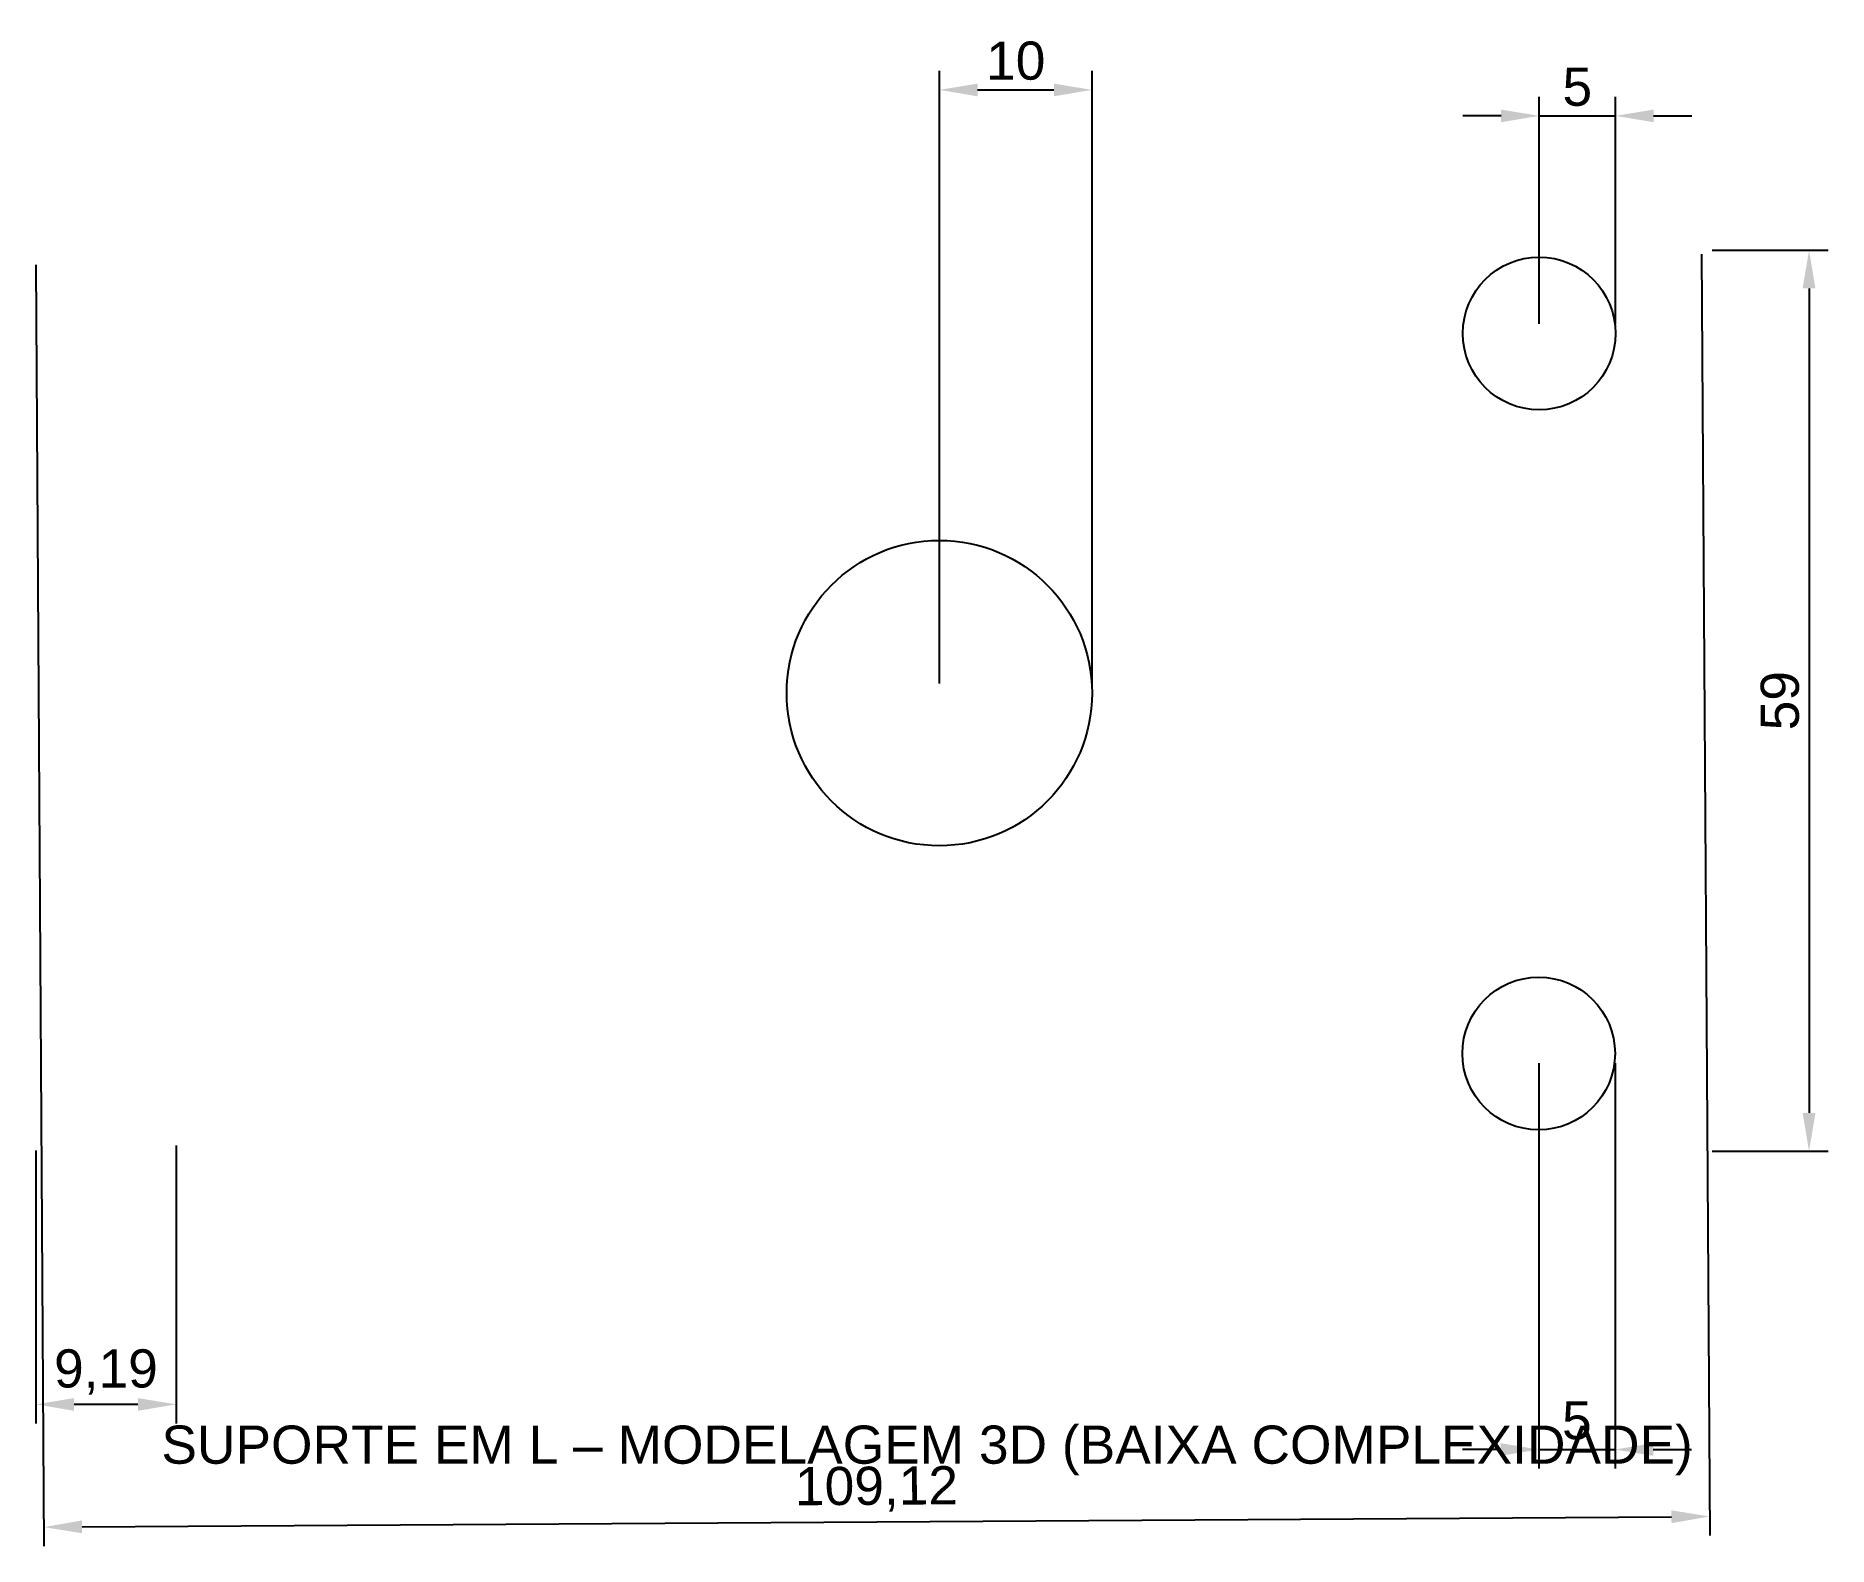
# Model space of a CAD drawing. Header units: millimetres. Extents: x 2561 to 2679, y 1956 to 2055.
import ezdxf

# ---------------------------------------------------------------- set-up
doc = ezdxf.new("R2010")
doc.units = ezdxf.units.MM
doc.styles.get("Standard").update_dxf_attribs({"font": 'arial.ttf'})
doc.dimstyles.new('ISO-25', dxfattribs={"dimtxt": 2.5, "dimasz": 2.5, "dimexe": 1.25, "dimexo": 0.625, "dimtad": 1, "dimtxsty": 'Standard', "dimcen": 2.5, "dimadec": 0, "dimazin": 0, "dimtfac": 1, "dimtmove": 0, "dimatfit": 3, "dimfxl": 1, "dimarcsym": 0})

# ---------------------------------------------------------------- blocks, each defined once
blk = doc.blocks.new('*D1')
at = {"color": 0, "lineweight": -2, "transparency": 16777216}
for p, q in [((2620.69, 2012.15), (2620.69, 2052.28)), ((2630.69, 2012.15), (2630.69, 2052.28)), ((2623.19, 2051.03), (2628.19, 2051.03))]:
    blk.add_line(p, q, dxfattribs=at)
at = {"color": 0, "transparency": 16777216}
for points in [[(2623.19, 2051.44), (2623.19, 2050.61), (2620.69, 2051.03)], [(2628.19, 2051.44), (2628.19, 2050.61), (2630.69, 2051.03)]]:
    blk.add_solid(points, dxfattribs=at)
at = {"layer": 'Defpoints', "color": 0, "transparency": 16777216}
for p in [(2630.69, 2051.03), (2620.69, 2011.53), (2630.69, 2011.53)]:
    blk.add_point(p, dxfattribs=at)
at = {"color": 0, "transparency": 16777216, "insert": (2625.69, 2052.93), "char_height": 2.5, "attachment_point": 5}
blk.add_mtext('10', dxfattribs=at)
blk = doc.blocks.new('*D2')
at = {"color": 0, "lineweight": -2, "transparency": 16777216}
for p, q in [((2659.95, 1987.3), (2659.95, 1960.74)), ((2664.95, 1987.3), (2664.95, 1960.74)), ((2657.45, 1961.99), (2654.95, 1961.99)), ((2659.95, 1961.99), (2664.95, 1961.99)), ((2667.45, 1961.99), (2669.95, 1961.99))]:
    blk.add_line(p, q, dxfattribs=at)
at = {"color": 0, "transparency": 16777216}
for points in [[(2657.45, 1962.41), (2657.45, 1961.58), (2659.95, 1961.99)], [(2667.45, 1962.41), (2667.45, 1961.58), (2664.95, 1961.99)]]:
    blk.add_solid(points, dxfattribs=at)
at = {"layer": 'Defpoints', "color": 0, "transparency": 16777216}
for p in [(2659.95, 1987.93), (2664.95, 1987.93), (2664.95, 1961.99)]:
    blk.add_point(p, dxfattribs=at)
at = {"color": 0, "transparency": 16777216, "insert": (2662.45, 1963.89), "char_height": 2.5, "attachment_point": 5}
blk.add_mtext('5', dxfattribs=at)
blk = doc.blocks.new('*D3')
at = {"color": 0, "lineweight": -2, "transparency": 16777216}
for p, q in [((2659.98, 2035.71), (2659.98, 2050.58)), ((2664.98, 2035.71), (2664.98, 2050.58)), ((2657.48, 2049.33), (2654.98, 2049.33)), ((2659.98, 2049.33), (2664.98, 2049.33)), ((2667.48, 2049.33), (2669.98, 2049.33))]:
    blk.add_line(p, q, dxfattribs=at)
at = {"color": 0, "transparency": 16777216}
for points in [[(2657.48, 2049.74), (2657.48, 2048.91), (2659.98, 2049.33)], [(2667.48, 2049.74), (2667.48, 2048.91), (2664.98, 2049.33)]]:
    blk.add_solid(points, dxfattribs=at)
at = {"layer": 'Defpoints', "color": 0, "transparency": 16777216}
for p in [(2664.98, 2049.33), (2659.98, 2035.08), (2664.98, 2035.08)]:
    blk.add_point(p, dxfattribs=at)
at = {"color": 0, "transparency": 16777216, "insert": (2662.48, 2051.22), "char_height": 2.5, "attachment_point": 5}
blk.add_mtext('5', dxfattribs=at)
blk = doc.blocks.new('*D4')
at = {"color": 0, "lineweight": -2, "transparency": 16777216}
for p, q in [((2561.5, 2039.58), (2562.03, 1955.66)), ((2670.62, 2040.27), (2671.15, 1956.36)), ((2564.53, 1956.93), (2668.65, 1957.59))]:
    blk.add_line(p, q, dxfattribs=at)
at = {"color": 0, "transparency": 16777216}
for points in [[(2564.52, 1957.35), (2564.53, 1956.51), (2562.03, 1956.91)], [(2668.64, 1958.01), (2668.65, 1957.17), (2671.15, 1957.61)]]:
    blk.add_solid(points, dxfattribs=at)
at = {"layer": 'Defpoints', "color": 0, "transparency": 16777216}
for p in [(2670.62, 2040.9, -0.63), (2561.5, 2040.21, -0.85), (2671.15, 1957.61)]:
    blk.add_point(p, dxfattribs=at)
at = {"color": 0, "transparency": 16777216, "insert": (2616.57, 1959.39), "char_height": 2.5, "attachment_point": 5, "rotation": 0.3636}
blk.add_mtext('109,12', dxfattribs=at)
blk = doc.blocks.new('*D5')
at = {"color": 0, "lineweight": -2, "transparency": 16777216}
for p, q in [((2671.31, 2040.53), (2678.91, 2040.53)), ((2677.66, 2038.03), (2677.66, 1984.03)), ((2671.31, 1981.53), (2678.91, 1981.53))]:
    blk.add_line(p, q, dxfattribs=at)
at = {"color": 0, "transparency": 16777216}
for points in [[(2677.24, 2038.03), (2678.08, 2038.03), (2677.66, 2040.53)], [(2677.24, 1984.03), (2678.08, 1984.03), (2677.66, 1981.53)]]:
    blk.add_solid(points, dxfattribs=at)
at = {"layer": 'Defpoints', "color": 0, "transparency": 16777216}
for p in [(2670.69, 2040.53, -1), (2670.69, 1981.53, -1), (2677.66, 1981.53)]:
    blk.add_point(p, dxfattribs=at)
at = {"color": 0, "transparency": 16777216, "insert": (2675.76, 2011.03), "char_height": 2.5, "attachment_point": 5, "rotation": 90}
blk.add_mtext('59', dxfattribs=at)
blk = doc.blocks.new('*D7')
at = {"layer": 'Defpoints', "color": 0, "transparency": 16777216}
for p in [(2571.69, 1982.53), (2570.69, 1981.53, -1), (2570.69, 1981.53, -9), (2570.69, 1981.53, -1), (2670.69, 1981.53, -1)]:
    blk.add_point(p, dxfattribs=at)
blk = doc.blocks.new('*D8')
at = {"color": 0, "lineweight": -2, "transparency": 16777216}
for p, q in [((2561.5, 1981.58), (2561.5, 1963.7)), ((2570.69, 1981.9), (2570.69, 1963.7)), ((2568.19, 1964.95), (2564, 1964.95))]:
    blk.add_line(p, q, dxfattribs=at)
at = {"color": 0, "transparency": 16777216}
for points in [[(2564, 1965.36), (2564, 1964.53), (2561.5, 1964.95)], [(2568.19, 1965.36), (2568.19, 1964.53), (2570.69, 1964.95)]]:
    blk.add_solid(points, dxfattribs=at)
at = {"layer": 'Defpoints', "color": 0, "transparency": 16777216}
for p in [(2561.5, 1982.21, -0.85), (2570.69, 1982.53, -1), (2561.5, 1964.95)]:
    blk.add_point(p, dxfattribs=at)
at = {"color": 0, "transparency": 16777216, "insert": (2566.09, 1967.07), "char_height": 2.5, "attachment_point": 5}
blk.add_mtext('9,19', dxfattribs=at)

msp = doc.modelspace()

# ---------------------------------------------------------------- linework, layer by layer
for centre, radius in [((2659.979, 2035.081, 10.016), 5), ((2620.687, 2011.529, 10), 10), ((2659.948, 1987.925, 10.016), 5)]:
    msp.add_circle(centre, radius)

# ---------------------------------------------------------------- texts
at = {"insert": (2569.724, 1963.562), "char_height": 2.5, "width": 105.05372, "attachment_point": 1}
msp.add_mtext('SUPORTE EM L – MODELAGEM 3D (BAIXA COMPLEXIDADE)', dxfattribs=at)

# ---------------------------------------------------------------- dimensions: what is measured, and where the dimension line sits
for base, p1, p2, picture, middle in [((2630.687, 2051.026, 10), (2620.687, 2011.529, 10), (2630.687, 2011.529, 10), '*D1', (2625.687, 2052.927, 10)), ((2664.979, 2049.325, 10), (2659.979, 2035.081, 10), (2664.979, 2035.081, 10), '*D3', (2662.479, 2051.221, 10)), ((2561.498, 1964.947, 10), (2570.687, 1982.529, 9), (2561.498, 1982.206, 9.15), '*D8', (2566.093, 1967.074, 10))]:
    dim = msp.add_linear_dim(base=base, p1=p1, p2=p2, dimstyle='ISO-25')
    dim.commit()
    dim.dimension.update_dxf_attribs({"geometry": picture, "text_midpoint": middle})
for p1, p2, distance, picture, middle in [((2561.498, 2040.206, 9.15), (2670.617, 2040.898, 9.37), -83.292, '*D4', (2616.573, 1959.388, 10)), ((2659.948, 1987.925, 10), (2664.948, 1987.925, 10), -25.93, '*D2', (2662.448, 1963.891, 10))]:
    dim = msp.add_aligned_dim(p1=p1, p2=p2, distance=distance, dimstyle='ISO-25')
    dim.commit()
    dim.dimension.update_dxf_attribs({"geometry": picture, "text_midpoint": middle})
dim = msp.add_linear_dim(base=(2677.661, 1981.529, 10), p1=(2670.687, 2040.529, 9), p2=(2670.687, 1981.529, 9), angle=90, dimstyle='ISO-25')
dim.commit()
dim.dimension.update_dxf_attribs({"geometry": '*D5', "text_midpoint": (2675.76, 2011.029, 10)})
dim = msp.add_angular_dim_2l(base=(2571.687295371, 1982.528610206), line1=((2570.687295371, 1981.528610206, 1), (2570.687295371, 1981.528610206, 9)), line2=((2570.687295371, 1981.528610206, 9), (2670.687295371, 1981.528610206, 9)), dimstyle='ISO-25')
dim.commit()
dim.dimension.update_dxf_attribs({"geometry": '*D7', "text_midpoint": (2571.687295371, 1982.528610206, 10)})

doc.saveas('drawing.dxf')
